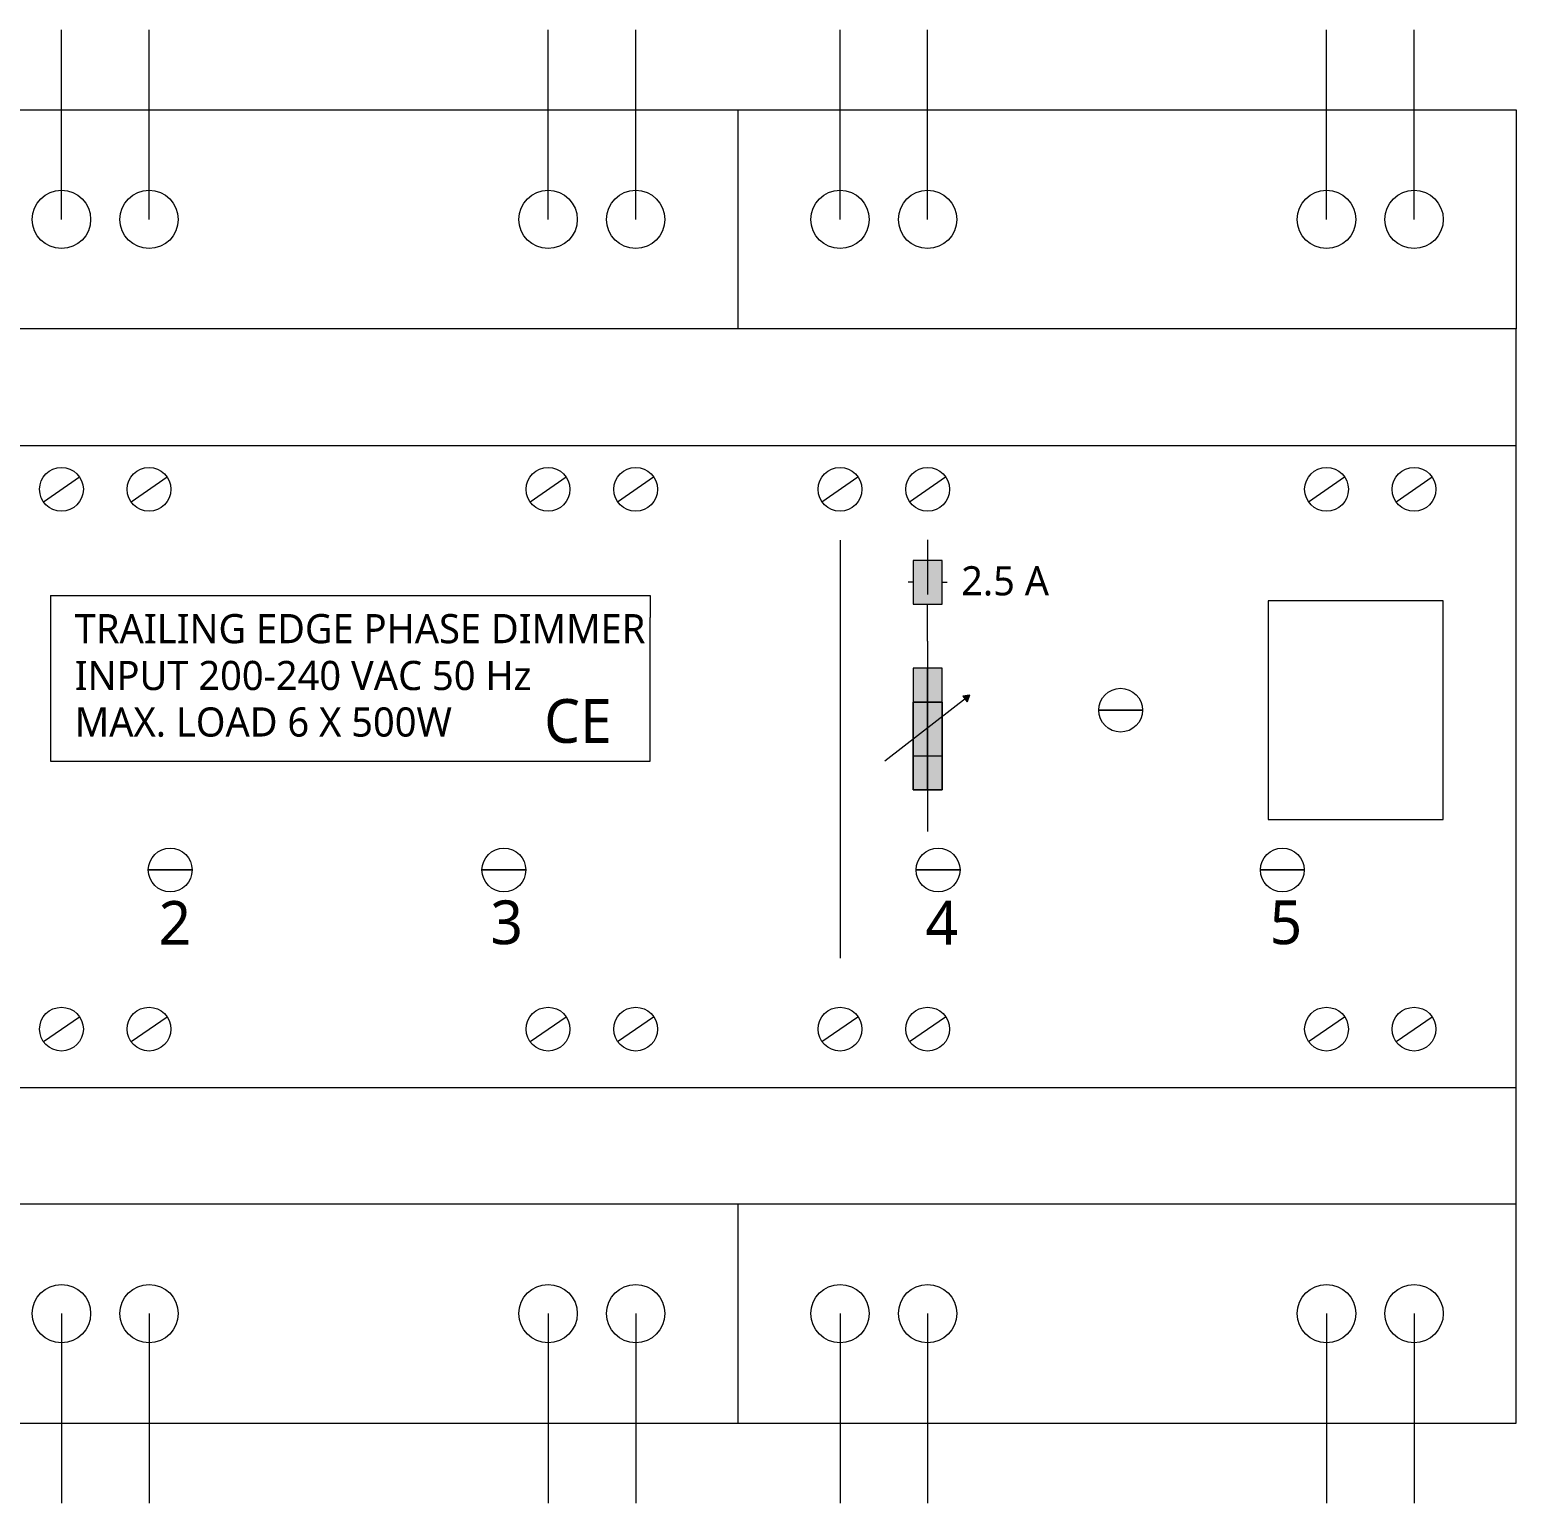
# Model space of a CAD drawing. Header units: millimetres. Extents: x -115 to -99, y -5.1 to 5.
# Drawn here: x -109.18 to -99, y -5.1 to 5 of the extents above; entities that cross this region are included whole.
import ezdxf

# ---------------------------------------------------------------- set-up
doc = ezdxf.new("R2010")
doc.units = ezdxf.units.MM
doc.header["$LTSCALE"] = 20
doc.layers.get('0').update_dxf_attribs({"lineweight": 5})
doc.styles.add('@Malgun Gothic', font='malgun.ttf')

msp = doc.modelspace()

# ---------------------------------------------------------------- hatches: boundary and pattern name
at = {"linetype": 'Continuous', "lineweight": 5, "transparency": 33554687}
h = msp.add_hatch(color=256, dxfattribs=at)
h.set_gradient(color1=(255, 255, 255))
h.paths.add_polyline_path([(-102.933, 1.363), (-103.033, 1.363), (-103.133, 1.363), (-103.133, 1.063), (-102.933, 1.063)])
h = msp.add_hatch(color=256, dxfattribs=at)
h.set_gradient(color1=(255, 255, 255))
h.paths.add_polyline_path([(-103.033, 0.624), (-103.133, 0.624), (-103.133, 0.024), (-103.033, 0.024)])
h = msp.add_hatch(color=256, dxfattribs=at)
h.set_gradient(color1=(255, 255, 255))
h.paths.add_polyline_path([(-102.933, 0.624), (-103.033, 0.624), (-103.033, 0.024), (-102.933, 0.024)])
h = msp.add_hatch(color=256, dxfattribs=at)
h.set_gradient(color1=(255, 255, 255))
h.paths.add_polyline_path([(-102.745, 0.438), (-102.791, 0.433), (-102.776, 0.414)])
h = msp.add_hatch(color=256, dxfattribs=at)
h.set_gradient(color1=(255, 255, 255))
h.paths.add_polyline_path([(-102.745, 0.438), (-102.776, 0.414), (-102.761, 0.394)])
h = msp.add_hatch(color=256, dxfattribs=at)
h.set_gradient(color1=(255, 255, 255))
h.paths.add_polyline_path([(-103.033, 0.39), (-103.133, 0.39), (-103.133, -0.21), (-103.033, -0.21)])
h = msp.add_hatch(color=256, dxfattribs=at)
h.set_gradient(color1=(255, 255, 255))
h.paths.add_polyline_path([(-102.933, 0.39), (-103.033, 0.39), (-103.033, -0.21), (-102.933, -0.21)])
h = msp.add_hatch(color=256, dxfattribs=at)
h.set_gradient(color1=(0, 0, 255), color2=(5, 5, 255))
h.paths.add_polyline_path([(-101.561, 0.336), (-101.861, 0.336)])
h = msp.add_hatch(color=256, dxfattribs=at)
h.set_gradient(color1=(255, 0, 0), color2=(255, 0, 0))
h.paths.add_polyline_path([(-108.072, -0.759), (-108.372, -0.759)])
h = msp.add_hatch(color=256, dxfattribs=at)
h.set_gradient(color1=(255, 0, 0), color2=(255, 0, 0))
h.paths.add_polyline_path([(-105.786, -0.759), (-106.086, -0.759)])
h = msp.add_hatch(color=256, dxfattribs=at)
h.set_gradient(color1=(255, 0, 0), color2=(255, 0, 0))
h.paths.add_polyline_path([(-102.811, -0.759), (-103.111, -0.759)])
h = msp.add_hatch(color=256, dxfattribs=at)
h.set_gradient(color1=(255, 0, 0), color2=(255, 0, 0))
h.paths.add_polyline_path([(-100.753, -0.759), (-100.453, -0.759)])

# ---------------------------------------------------------------- linework, layer by layer
at = {"color": 7, "lineweight": 15}
for p, q in [((-108.967, 3.7), (-108.967, 5)), ((-108.367, 3.7), (-108.367, 5)), ((-105.633, 3.7), (-105.633, 5)), ((-105.033, 3.7), (-105.033, 5)), ((-103.633, 3.7), (-103.633, 5)), ((-103.033, 3.7), (-103.033, 5)), ((-100.3, 3.7), (-100.3, 5)), ((-99.7, 3.7), (-99.7, 5)), ((-115, 4.45), (-99, 4.45)), ((-115, 4.45), (-99, 4.45)), ((-104.333, 4.45), (-104.333, 2.95)), ((-99, 4.45), (-99, 2.95)), ((-99, 4.45), (-99, 2.95)), ((-99, 2.95), (-115, 2.95)), ((-99, 2.95), (-115, 2.95)), ((-99, -4.55), (-99, 2.95)), ((-99, -4.55), (-99, 2.95)), ((-115, 2.15), (-99, 2.15)), ((-115, 2.15), (-99, 2.15)), ((-109.09, 1.765), (-108.843, 1.935)), ((-108.49, 1.765), (-108.243, 1.935)), ((-105.757, 1.765), (-105.51, 1.935)), ((-105.157, 1.765), (-104.91, 1.935)), ((-103.757, 1.765), (-103.51, 1.935)), ((-103.157, 1.765), (-102.91, 1.935)), ((-100.423, 1.765), (-100.177, 1.935)), ((-99.823, 1.765), (-99.577, 1.935)), ((-103.633, 1.501), (-103.633, -1.364)), ((-103.033, 1.503), (-103.033, 1.129)), ((-103.033, 1.363), (-103.133, 1.363)), ((-103.133, 1.363), (-103.133, 1.063)), ((-102.933, 1.363), (-103.033, 1.363)), ((-102.933, 1.063), (-102.933, 1.363)), ((-109.043, 1.122), (-109.043, -0.014)), ((-109.043, 1.122), (-104.933, 1.122)), ((-104.933, 1.122), (-104.933, 0.971)), ((-103.133, 1.213), (-103.167, 1.213)), ((-102.933, 1.213), (-102.9, 1.213)), ((-103.133, 1.063), (-102.933, 1.063)), ((-103.033, 0.829), (-103.033, 1.063)), ((-99.5, 1.086), (-100.7, 1.086)), ((-100.7, 1.086), (-100.7, -0.414)), ((-99.5, 0.336), (-99.5, 1.086)), ((-104.933, -0.014), (-104.933, 0.971)), ((-103.033, 0.808), (-103.033, 0.829)), ((-103.033, 0.808), (-103.033, -0.496)), ((-103.327, -0.012), (-102.745, 0.438)), ((-102.745, 0.438), (-102.791, 0.433)), ((-102.791, 0.433), (-102.761, 0.394)), ((-102.745, 0.438), (-102.761, 0.394)), ((-103.133, 0.39), (-102.933, 0.39)), ((-103.133, -0.21), (-103.133, 0.39)), ((-102.933, 0.39), (-102.933, -0.21)), ((-99.5, -0.414), (-99.5, 0.336)), ((-109.043, -0.014), (-104.933, -0.014)), ((-102.933, -0.21), (-103.133, -0.21)), ((-100.7, -0.414), (-99.5, -0.414)), ((-109.09, -1.935), (-108.843, -1.765)), ((-108.49, -1.935), (-108.243, -1.765)), ((-105.757, -1.935), (-105.51, -1.765)), ((-105.157, -1.935), (-104.91, -1.765)), ((-103.757, -1.935), (-103.51, -1.765)), ((-103.157, -1.935), (-102.91, -1.765)), ((-100.423, -1.935), (-100.177, -1.765)), ((-99.823, -1.935), (-99.577, -1.765)), ((-115, -2.25), (-99, -2.25)), ((-115, -2.25), (-99, -2.25)), ((-99, -3.05), (-115, -3.05)), ((-99, -3.05), (-115, -3.05)), ((-104.333, -3.05), (-104.333, -4.55)), ((-108.967, -3.8), (-108.967, -5.1)), ((-108.367, -3.8), (-108.367, -5.1)), ((-105.633, -3.8), (-105.633, -5.1)), ((-105.033, -3.8), (-105.033, -5.1)), ((-103.633, -3.8), (-103.633, -5.1)), ((-103.033, -3.8), (-103.033, -5.1)), ((-100.3, -3.8), (-100.3, -5.1)), ((-99.7, -3.8), (-99.7, -5.1)), ((-115, -4.55), (-99, -4.55)), ((-115, -4.55), (-99, -4.55))]:
    msp.add_line(p, q, dxfattribs=at)
at = {"color": 7, "lineweight": 5, "flags": 128}
for points in [[(-102.933, 1.363), (-103.033, 1.363), (-103.133, 1.363), (-103.133, 1.063), (-102.933, 1.063)], [(-103.033, 0.624), (-103.133, 0.624), (-103.133, 0.024), (-103.033, 0.024)], [(-102.933, 0.624), (-103.033, 0.624), (-103.033, 0.024), (-102.933, 0.024)], [(-102.745, 0.438), (-102.791, 0.433), (-102.776, 0.414)], [(-102.745, 0.438), (-102.776, 0.414), (-102.761, 0.394)], [(-103.033, 0.39), (-103.133, 0.39), (-103.133, -0.21), (-103.033, -0.21)], [(-102.933, 0.39), (-103.033, 0.39), (-103.033, -0.21), (-102.933, -0.21)], [(-101.561, 0.336), (-101.861, 0.336), (-101.861, 0.336), (-101.561, 0.336)], [(-108.072, -0.759), (-108.372, -0.759), (-108.372, -0.759), (-108.072, -0.759)], [(-105.786, -0.759), (-106.086, -0.759), (-106.086, -0.759), (-105.786, -0.759)], [(-102.811, -0.759), (-103.111, -0.759), (-103.111, -0.759), (-102.811, -0.759)], [(-100.753, -0.759), (-100.453, -0.759), (-100.453, -0.759), (-100.753, -0.759)]]:
    msp.add_lwpolyline(points, close=True, dxfattribs=at)
at = {"flags": 128}
for points in [[(-102.933, 1.363), (-103.033, 1.363), (-103.033, 1.363), (-103.133, 1.363), (-103.133, 1.363), (-103.133, 1.063), (-103.133, 1.063), (-102.933, 1.063), (-102.933, 1.063), (-102.933, 1.363), (-102.933, 1.363), (-102.933, 1.363)], [(-103.033, 0.624), (-103.133, 0.624), (-103.133, 0.624), (-103.133, 0.024), (-103.133, 0.024), (-103.033, 0.024), (-103.033, 0.024), (-103.033, 0.624), (-103.033, 0.624), (-103.033, 0.624)], [(-102.933, 0.624), (-103.033, 0.624), (-103.033, 0.624), (-103.033, 0.024), (-103.033, 0.024), (-102.933, 0.024), (-102.933, 0.024), (-102.933, 0.624)], [(-102.745, 0.438), (-102.791, 0.433), (-102.791, 0.433), (-102.776, 0.414), (-102.776, 0.414), (-102.745, 0.438), (-102.745, 0.438), (-102.745, 0.438)], [(-102.745, 0.438), (-102.776, 0.414), (-102.776, 0.414), (-102.761, 0.394), (-102.761, 0.394), (-102.745, 0.438)], [(-103.033, 0.39), (-103.133, 0.39), (-103.133, 0.39), (-103.133, -0.21), (-103.133, -0.21), (-103.033, -0.21), (-103.033, -0.21), (-103.033, 0.39)], [(-102.933, 0.39), (-103.033, 0.39), (-103.033, 0.39), (-103.033, -0.21), (-103.033, -0.21), (-102.933, -0.21), (-102.933, -0.21), (-102.933, 0.39), (-102.933, 0.39), (-102.933, 0.39)], [(-101.561, 0.336), (-101.861, 0.336), (-101.861, 0.336), (-101.561, 0.336)], [(-108.072, -0.759), (-108.372, -0.759), (-108.372, -0.759), (-108.072, -0.759), (-108.072, -0.759), (-108.072, -0.759)], [(-105.786, -0.759), (-106.086, -0.759), (-106.086, -0.759), (-105.786, -0.759), (-105.786, -0.759), (-105.786, -0.759)], [(-102.811, -0.759), (-103.111, -0.759), (-103.111, -0.759), (-102.811, -0.759), (-102.811, -0.759), (-102.811, -0.759)], [(-100.753, -0.759), (-100.453, -0.759), (-100.453, -0.759), (-100.753, -0.759)]]:
    msp.add_lwpolyline(points, close=True, dxfattribs=at)
at = {"color": 7, "lineweight": 15}
for centre, radius in [((-108.967, 3.7), 0.2), ((-108.367, 3.7), 0.2), ((-105.633, 3.7), 0.2), ((-105.033, 3.7), 0.2), ((-103.633, 3.7), 0.2), ((-103.033, 3.7), 0.2), ((-100.3, 3.7), 0.2), ((-99.7, 3.7), 0.2), ((-108.967, 1.85), 0.15), ((-108.367, 1.85), 0.15), ((-105.633, 1.85), 0.15), ((-105.033, 1.85), 0.15), ((-103.633, 1.85), 0.15), ((-103.033, 1.85), 0.15), ((-100.3, 1.85), 0.15), ((-99.7, 1.85), 0.15), ((-101.711, 0.336), 0.15), ((-108.222, -0.759), 0.15), ((-105.936, -0.759), 0.15), ((-102.961, -0.759), 0.15), ((-100.603, -0.759), 0.15), ((-108.967, -1.85), 0.15), ((-108.367, -1.85), 0.15), ((-105.633, -1.85), 0.15), ((-105.033, -1.85), 0.15), ((-103.633, -1.85), 0.15), ((-103.033, -1.85), 0.15), ((-100.3, -1.85), 0.15), ((-99.7, -1.85), 0.15), ((-108.967, -3.8), 0.2), ((-108.367, -3.8), 0.2), ((-105.633, -3.8), 0.2), ((-105.033, -3.8), 0.2), ((-103.633, -3.8), 0.2), ((-103.033, -3.8), 0.2), ((-100.3, -3.8), 0.2), ((-99.7, -3.8), 0.2)]:
    msp.add_circle(centre, radius, dxfattribs=at)

# ---------------------------------------------------------------- texts
at = {"attachment_point": 7, "style": '@Malgun Gothic'}
for s, insert, char_height, line_spacing_factor in [('2.5 A', (-102.803, 1.119), 0.2, 1.004011), ('TRAILING EDGE PHASE DIMMER', (-108.876, 0.792), 0.2, 1.004011), ('INPUT 200-240 VAC 50 Hz', (-108.876, 0.471), 0.2, 1.004011), ('CE', (-105.661, 0.108), 0.3, 0.669344), ('MAX. LOAD 6 X 500W', (-108.876, 0.151), 0.2, 1.004011), ('2', (-108.302, -1.272), 0.3, 0.669344), ('3', (-106.029, -1.272), 0.3, 0.669344), ('4', (-103.048, -1.272), 0.3, 0.669344), ('5', (-100.69, -1.272), 0.3, 0.669344)]:
    msp.add_mtext(s, dxfattribs=dict(at, insert=insert, char_height=char_height, line_spacing_factor=line_spacing_factor))

doc.saveas('drawing.dxf')
